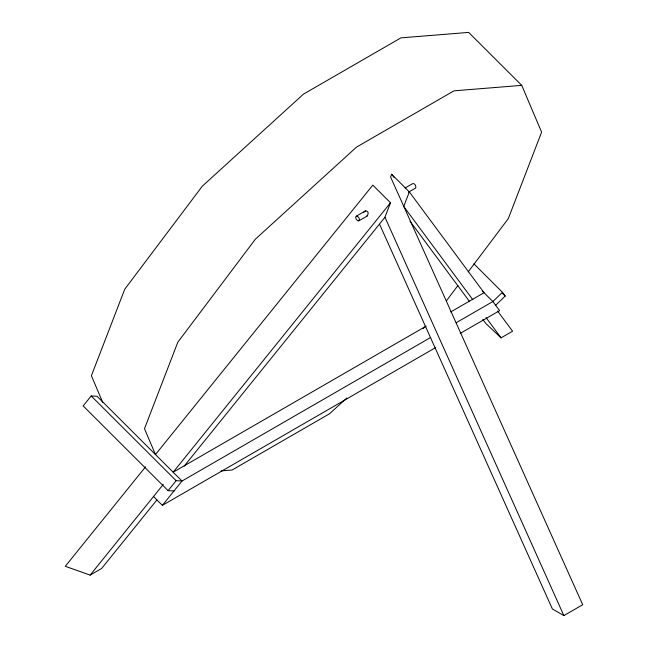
<?xml version="1.0" encoding="UTF-8"?>
<svg xmlns="http://www.w3.org/2000/svg" width="648" height="648" viewBox="0 0 648 648"><rect width="100%" height="100%" fill="white"/><g stroke="black" fill="none" stroke-linecap="round" stroke-linejoin="round"><path stroke-width="0.97" d="M450.765 311.931L484.04 292.718L409.342 191.913L391.643 174.263L390.59 177.001L582.706 604.73L563.873 615.6L552.38 608.966L379.606 224.297M155.463 454.548L372.819 185.134L390.509 202.784L384.896 217.355L184.194 466.131M409.342 191.913L403.728 206.485L472.838 299.741M365.642 210.778L356.222 216.221L355.671 217.436L356.222 219.291L357.558 220.701L358.887 220.83L367.448 215.889M358.887 220.83L359.438 219.615L358.887 217.752L357.558 216.351L356.222 216.221M446.423 300.802L457.942 285.501M468.253 271.812L508.267 218.668L541.606 132.152L521.737 85.358L468.658 32.4L400.91 37.876L303.434 94.154L202.346 186.154L124.74 289.219L91.4 375.735L102.692 402.343M430.709 337.438L182.007 481.027L97.07 396.293L91.198 395.952L83.163 405.915L168.099 490.649L173.964 490.99M145.525 466.86L65.294 566.312L90.137 575.108L101.631 568.474L156.889 499.981M90.137 575.108L163.215 484.526M390.509 202.784L173.154 472.206L426.238 326.082M168.099 490.649L176.143 480.686L182.007 481.027L162.381 505.359L153.527 496.53M363.771 212.463L364.816 211.264L366.825 210.997L368.113 212.431L367.918 214.715L366.363 216.513M473.899 263.817L502.451 292.297L492.885 301.539L456.111 322.777M495.647 305.273L505.213 296.023L502.451 292.297M346.793 398.058L329.573 413.732L232.097 470.011L221.138 470.894M423.168 328.552L425.42 326.503M405.016 188.05L412.719 183.603L414.048 183.732L415.384 185.142L415.935 186.997L415.384 188.212L408.532 192.164M162.381 505.359L435.683 347.563M460.21 333.404L499.632 310.643L492.885 301.539L482.622 291.3M482.833 319.456L485.838 323.514L501.082 337.851L512.576 331.217L497.591 311M521.737 85.358L453.997 90.833L356.522 147.112L255.434 239.112L177.827 342.176L144.488 428.701L155.39 454.386M502.354 293.18L505.213 296.023M91.198 395.952L176.143 480.686M391.643 174.263L394.057 177.512M486.057 317.585L501.082 337.851M410.079 221.284L469.606 301.612M384.944 217.226L563.873 615.6"/></g></svg>
